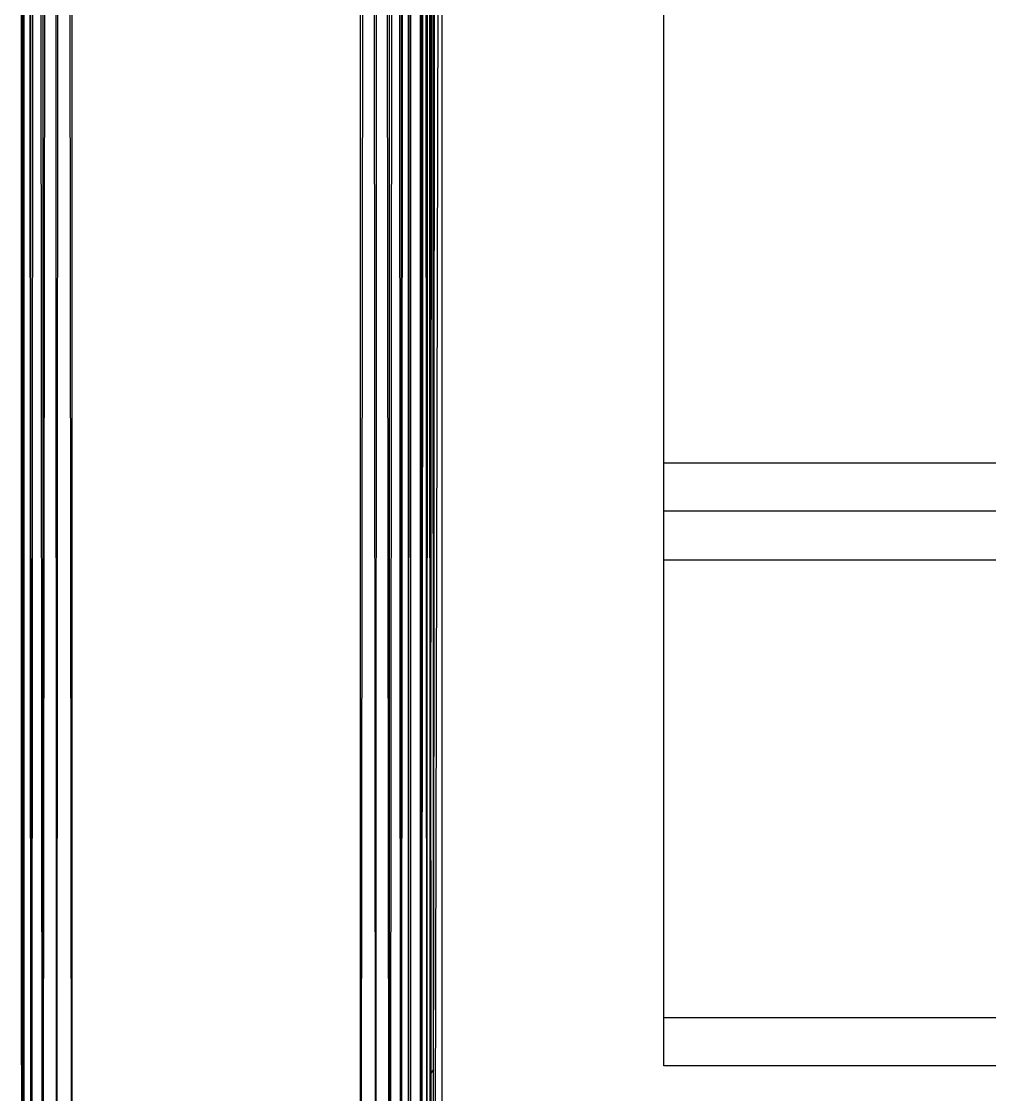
# Model space of a CAD drawing. Header units: inches. Extents: x 17 to 4615, y 5 to 3256.
# Drawn here: x 695.7 to 795.2, y 638.9 to 749.2 of the extents above; entities that cross this region are included whole.
import ezdxf

# ---------------------------------------------------------------- set-up
doc = ezdxf.new("R2010")
doc.units = ezdxf.units.IN
doc.header["$MEASUREMENT"] = 0

msp = doc.modelspace()

# ---------------------------------------------------------------- linework, layer by layer
for p, q in [((696.73, 538.82), (696.58, 1437.97)), ((697.26, 1437.29), (696.73, 538.82)), ((697.26, 1437.29), (697.88, 538.82)), ((698.09, 1436.46), (697.88, 538.82)), ((696.1, 1435.51), (696.73, 538.82)), ((697.88, 538.82), (699.02, 1435.53)), ((699.02, 1435.53), (699.33, 538.81)), ((699.33, 538.81), (699.99, 1434.56)), ((699.99, 1434.56), (700.93, 538.81)), ((700.93, 538.81), (700.93, 1433.61)), ((730.53, 1404.01), (730.53, 538.81)), ((731.48, 1403.07), (730.53, 538.81)), ((731.48, 1403.07), (732.14, 538.81)), ((732.14, 538.81), (732.45, 1402.1)), ((732.45, 1402.1), (733.59, 538.82)), ((733.59, 538.82), (733.38, 1401.17)), ((734.75, 629.61), (734.88, 1399.66)), ((734.74, 539.94), (735.37, 1399.18)), ((735.37, 1399.18), (735.47, 629.61)), ((735.37, 1399.18), (735.5, 629.61)), ((735.5, 629.61), (735.65, 1398.91)), ((735.73, 629.65), (735.65, 1398.91)), ((735.73, 629.65), (735.73, 1398.82)), ((737.38, 1397.71), (737.38, 629.65)), ((737.38, 629.65), (737.1, 1396.94)), ((734.2, 1388.44), (733.59, 538.82)), ((734.68, 629.61), (734.2, 1388.44)), ((738.52, 1382.54), (738.09, 647.61)), ((738.09, 647.61), (738.08, 1381.5)), ((696.08, 1303.13), (695.95, 745.46)), ((696, 642.56), (696.08, 1303.13)), ((695.88, 642.56), (695.8, 1229.75)), ((738.09, 647.61), (737.98, 1121.4)), ((695.9, 1006.13), (695.95, 745.46)), ((695.9, 1006.13), (695.92, 642.56)), ((737.55, 982.56), (737.38, 629.65)), ((737.41, 629.65), (737.55, 982.56)), ((737.55, 982.56), (737.7, 629.65)), ((737.55, 982.56), (737.73, 640.65)), ((736.73, 629.65), (736.73, 968.82)), ((736.73, 968.82), (736.86, 629.65)), ((737.73, 640.65), (737.73, 968.82)), ((737.91, 955.57), (738.05, 641.44)), ((738.93, 920.06), (738.12, 591.59)), ((738.93, 920.06), (738.93, 538.81)), ((695.73, 642.56), (695.73, 882.02)), ((736.9, 700.25), (736.91, 862.18)), ((736.91, 862.18), (736.95, 738.75)), ((695.73, 642.56), (695.76, 825.38)), ((695.85, 642.56), (695.76, 825.38)), ((736.97, 820.7), (736.95, 738.75)), ((737.73, 640.65), (737.8, 809.09)), ((737.83, 763.57), (737.79, 685.38)), ((761.73, 703.82), (761.73, 750.82)), ((736.87, 749.81), (736.87, 748.53)), ((736.86, 629.65), (736.87, 748.53)), ((736.87, 748.53), (736.9, 700.25)), ((695.95, 745.46), (695.95, 745.11)), ((695.92, 642.56), (695.95, 744.69)), ((695.95, 745.11), (695.95, 745.04)), ((695.95, 745.04), (695.95, 744.69)), ((695.95, 744.69), (695.97, 641.94)), ((736.95, 738.75), (736.92, 667.94)), ((761.73, 703.82), (1630.73, 703.82)), ((761.73, 698.83), (761.73, 703.82)), ((736.9, 700.25), (736.92, 667.94)), ((1630.73, 698.83), (761.73, 698.83)), ((761.73, 693.82), (761.73, 698.83)), ((1630.73, 693.82), (761.73, 693.82)), ((761.73, 646.82), (761.73, 693.82)), ((737.77, 640.86), (737.79, 684.8)), ((737.79, 685.23), (737.79, 685.38)), ((737.79, 684.8), (737.79, 685.23)), ((737.82, 641.11), (737.79, 684.8)), ((736.92, 629.65), (736.92, 667.94)), ((738.08, 641.5), (738.09, 647.61)), ((761.73, 646.82), (1630.73, 646.82)), ((761.73, 641.83), (761.73, 646.82)), ((695.73, 641.94), (695.73, 642.56)), ((695.73, 642.56), (695.85, 642.56)), ((695.73, 641.94), (695.73, 539.68)), ((695.85, 641.94), (695.73, 641.94)), ((695.85, 642.56), (695.88, 642.56)), ((695.85, 641.94), (695.85, 642.56)), ((695.9, 539.91), (695.85, 641.94)), ((695.88, 641.94), (695.85, 641.94)), ((695.88, 642.56), (695.92, 642.56)), ((695.88, 641.94), (695.88, 642.56)), ((695.9, 539.91), (695.88, 641.94)), ((695.92, 641.94), (695.88, 641.94)), ((695.9, 539.91), (695.92, 641.94)), ((695.92, 642.56), (696, 642.56)), ((695.92, 641.94), (695.92, 642.56)), ((695.97, 641.94), (695.92, 641.94)), ((695.97, 641.94), (695.99, 539.68)), ((696, 641.94), (695.97, 641.94)), ((695.99, 539.68), (696, 641.94)), ((696, 641.94), (696, 642.56)), ((1630.73, 641.83), (761.73, 641.83)), ((737.77, 640.86), (737.73, 640.65)), ((737.8, 641), (737.77, 640.86)), ((737.77, 629.6), (737.77, 640.86)), ((737.82, 641.11), (737.8, 641)), ((737.8, 641), (737.8, 629.65)), ((738.05, 641.44), (737.82, 641.11)), ((738.08, 641.5), (738.05, 641.44)), ((738.05, 641.44), (738.05, 629.65)), ((738.09, 629.65), (738.08, 641.5)), ((737.73, 629.65), (737.73, 640.65))]:
    msp.add_line(p, q)

doc.saveas('drawing.dxf')
